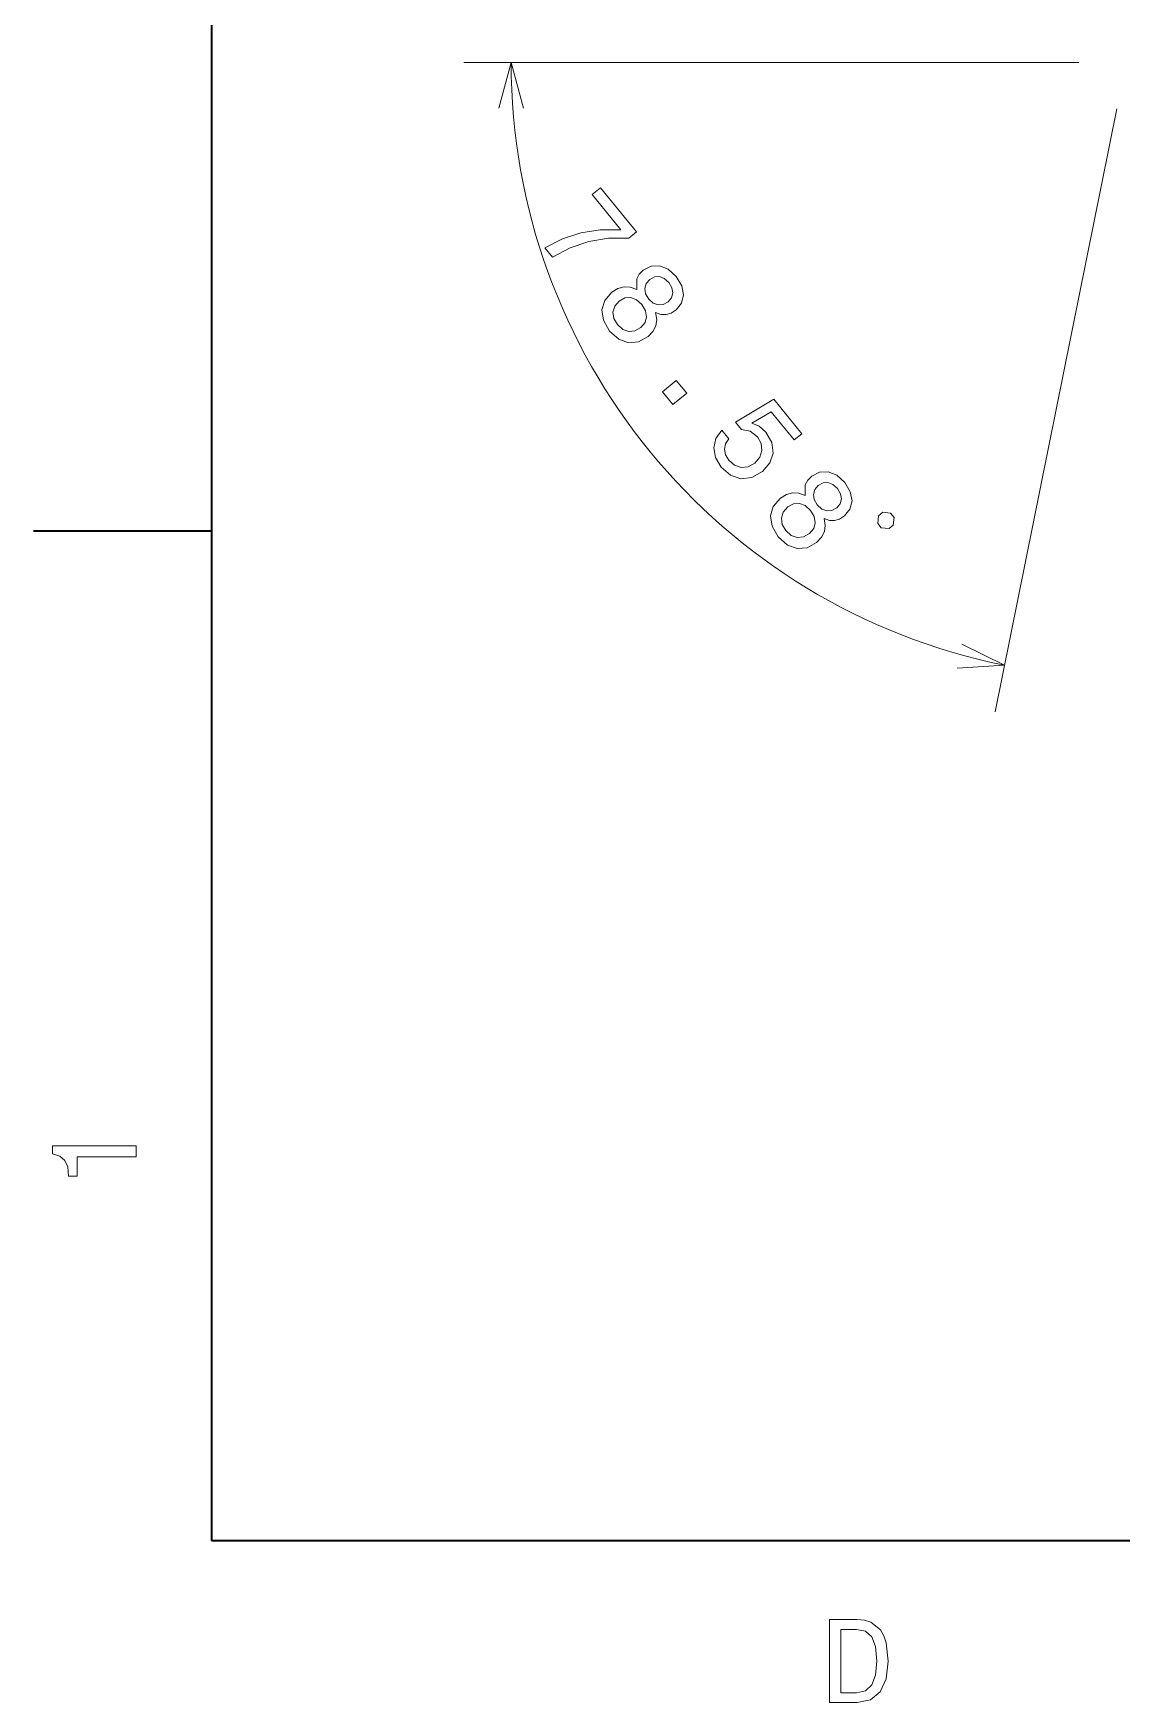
# Model space of a CAD drawing. Extents: x 0 to 297, y 0 to 210.
# Drawn here: x 2.5 to 48.3, y 3.2 to 73.5 of the extents above; entities that cross this region are included whole.
import ezdxf

# ---------------------------------------------------------------- set-up
doc = ezdxf.new("R2010")
doc.units = 0

msp = doc.modelspace()

# ---------------------------------------------------------------- linework, layer by layer
at = {"color": 7, "lineweight": 35}
for p, q in [((10, 200), (10, 10)), ((10, 10), (287, 10))]:
    msp.add_line(p, q, dxfattribs=at)
at = {"color": 7, "lineweight": 13}
for p, q in [((46.522415, 72.249916), (20.619236, 72.249916)), ((48.126373, 70.28952), (42.997032, 44.899277))]:
    msp.add_line(p, q, dxfattribs=at)
at = {"color": 7, "lineweight": 35, "ltscale": 0.1875}
msp.add_line((10, 52.5), (2.5, 52.5), dxfattribs=at)
at = {"color": 7, "lineweight": 13}
for points in [[(23.136875, 70.318062), (22.619236, 72.249916), (22.101597, 70.318062)], [(41.396973, 46.734829), (43.393074, 46.859673), (41.601978, 47.749603)]]:
    msp.add_lwpolyline(points, dxfattribs=at)
for points in [[(24.034233, 64.432358), (24.356785, 64.038132), (25.106205, 64.436264), (25.892532, 64.701683), (26.712566, 64.838303), (27.577312, 64.848587), (27.901283, 65.113655), (26.381145, 66.971603), (26.025951, 66.680984), (27.239506, 65.197754), (26.361275, 65.195976), (25.545853, 65.069656), (24.775139, 64.817009)], [(27.907742, 62.676682), (27.635578, 62.786327), (27.371578, 62.798393), (27.110062, 62.727779), (26.857414, 62.566681), (26.561123, 62.220005), (26.438702, 61.820099), (26.506477, 61.386837), (26.765865, 60.934418), (27.15477, 60.594479), (27.566029, 60.442253), (27.982258, 60.483059), (28.383938, 60.700932), (28.58868, 60.920578), (28.712872, 61.159031), (28.75013, 61.424095), (28.699745, 61.708679), (28.921165, 61.629192), (29.139391, 61.62529), (29.349812, 61.686676), (29.560232, 61.819744), (29.786264, 62.108936), (29.87462, 62.454906), (29.801878, 62.83849), (29.572296, 63.230587), (29.23023, 63.53717), (28.868649, 63.684429), (28.508842, 63.670235), (28.183807, 63.502041), (28.008514, 63.326038), (27.906677, 63.131943)], [(28.455971, 63.105682), (28.653259, 63.214973), (28.862617, 63.229877), (29.065939, 63.148621), (29.260036, 62.975101), (29.388489, 62.754391), (29.427877, 62.539005), (29.371813, 62.336746), (29.228811, 62.161098), (29.024424, 62.052517), (28.811165, 62.03442), (28.600033, 62.109291), (28.413033, 62.282101), (28.281387, 62.506714), (28.245903, 62.725296), (28.30587, 62.930748)], [(27.171803, 62.198357), (27.407417, 62.332489), (27.656158, 62.347034), (27.901352, 62.254421), (28.128098, 62.048969), (28.281387, 61.789936), (28.323612, 61.531258), (28.260098, 61.290321), (28.085159, 61.082031), (27.830742, 60.93903), (27.570286, 60.914902), (27.317287, 61.001125), (27.093739, 61.202675), (26.937252, 61.465614), (26.902832, 61.730679), (26.978058, 61.981197)], [(28.989365, 58.376091), (29.430077, 57.837444), (30.01166, 58.313282), (29.570948, 58.851933)], [(31.489996, 56.761284), (31.240189, 56.41354), (31.146866, 56.017895), (31.220673, 55.609119), (31.455931, 55.202118), (31.84874, 54.865372), (32.29229, 54.713501), (32.75642, 54.767437), (33.20742, 55.01263), (33.516136, 55.375988), (33.647781, 55.796474), (33.591713, 56.239315), (33.348297, 56.672218), (33.061939, 56.92664), (32.747906, 57.047642), (33.56723, 57.535545), (34.538074, 56.348961), (34.858139, 56.610832), (33.673328, 58.058933), (32.061287, 57.098381), (32.316772, 56.786121), (32.685455, 56.709831), (32.988132, 56.475285), (33.149582, 56.190346), (33.181164, 55.896893), (33.088905, 55.619408), (32.878128, 55.375278), (32.597099, 55.217018), (32.303642, 55.18544), (32.026161, 55.277699), (31.78203, 55.488472), (31.640093, 55.717697), (31.598932, 55.951183), (31.643642, 56.18325), (31.786997, 56.398281)], [(35.005116, 54.002117), (34.732952, 54.111763), (34.468952, 54.123829), (34.207436, 54.053215), (33.954788, 53.892117), (33.658497, 53.545441), (33.536076, 53.145535), (33.603851, 52.712273), (33.863239, 52.259853), (34.252144, 51.919914), (34.663403, 51.767689), (35.079632, 51.808495), (35.481308, 52.026367), (35.68605, 52.246014), (35.810249, 52.484467), (35.847504, 52.749531), (35.797119, 53.034115), (36.018539, 52.954628), (36.236763, 52.950726), (36.447186, 53.012112), (36.657608, 53.14518), (36.883636, 53.434372), (36.971992, 53.780342), (36.899254, 54.163925), (36.66967, 54.556023), (36.327606, 54.862606), (35.966022, 55.009865), (35.606216, 54.99567), (35.281181, 54.827477), (35.105888, 54.651474), (35.004051, 54.457378)], [(35.553345, 54.431118), (35.750633, 54.540409), (35.959991, 54.555313), (36.163315, 54.474056), (36.35741, 54.300537), (36.485863, 54.079826), (36.525253, 53.864441), (36.469185, 53.662182), (36.326187, 53.486534), (36.121796, 53.377953), (35.908539, 53.359856), (35.697411, 53.434727), (35.510406, 53.607536), (35.378761, 53.83215), (35.343277, 54.050732), (35.403244, 54.256184)], [(34.269176, 53.523792), (34.504791, 53.657925), (34.753532, 53.67247), (34.998726, 53.579857), (35.225471, 53.374405), (35.378761, 53.115372), (35.42099, 52.856693), (35.357471, 52.615757), (35.182533, 52.407467), (34.928116, 52.264465), (34.667664, 52.240337), (34.414661, 52.326561), (34.191109, 52.528111), (34.034626, 52.79105), (34.000206, 53.056114), (34.075432, 53.306633)], [(38.05468, 52.823406), (38.202438, 52.642815), (38.530785, 52.609982), (38.711372, 52.757736), (38.744209, 53.086082), (38.596451, 53.266674), (38.268105, 53.299507), (38.087517, 53.151752)], [(6.833213, 26.159222), (6.833213, 26.618156), (3.307997, 26.618156), (3.307997, 26.275217), (3.615634, 26.184439), (3.822406, 26.002882), (3.943444, 25.725506), (3.98379, 25.34222), (4.341859, 25.34222), (4.341859, 26.159222)], [(37.194958, 6.666787), (36.029972, 6.666787), (36.029972, 3.166787), (37.194958, 3.166787), (37.744667, 3.277738), (38.153168, 3.615634), (38.405331, 4.165346), (38.496109, 4.916787), (38.415417, 5.683357), (38.314552, 5.985951), (38.173344, 6.228026), (37.764839, 6.555836), (37.497551, 6.636527)], [(37.159653, 6.248199), (37.542938, 6.17255), (37.805187, 5.940562), (37.961525, 5.527017), (38.011959, 4.916787), (37.956482, 4.326729), (37.800144, 3.913184), (37.532852, 3.666066), (37.159653, 3.585375), (36.498989, 3.585375), (36.498989, 6.248199)]]:
    msp.add_lwpolyline(points, close=True, dxfattribs=at)
msp.add_arc((48.522415, 72.249916), 25.903179, 180.000022, 258.578801, dxfattribs=at)

doc.saveas('drawing.dxf')
